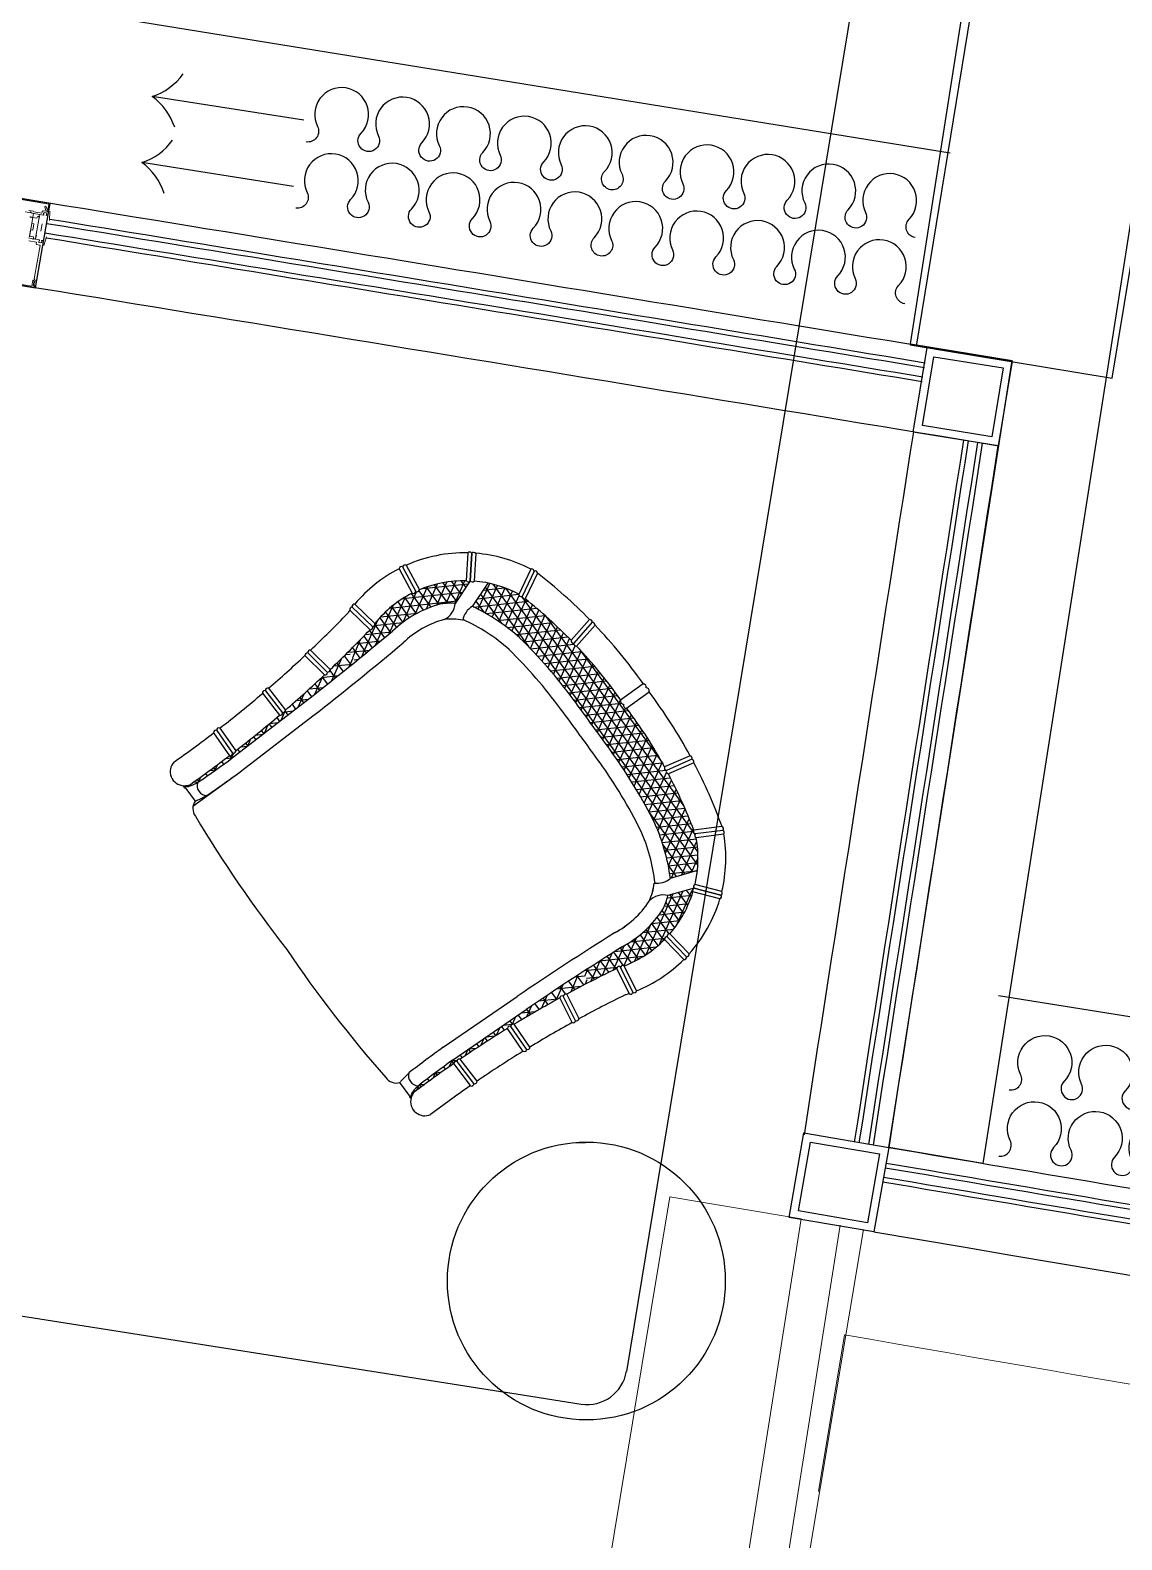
# Model space of a CAD drawing. Extents: x -678889171 to 586587, y -792238163 to 335485.
# Drawn here: x 38228 to 39603, y 25100 to 27002 of the extents above; entities that cross this region are included whole.
import ezdxf
from ezdxf.xclip import XClip

# ---------------------------------------------------------------- set-up
doc = ezdxf.new("R2010")
doc.units = 0
doc.header["$MEASUREMENT"] = 0
doc.header["$XCLIPFRAME"] = 2
doc.set_wipeout_variables(frame=1)
doc.layers.get('0').update_dxf_attribs({"color": 8})
for name, color, linetype in [('1', 8, 'Continuous'), ('9TH-FURN$0$XR-A-TYP-7-8-9-10$0$I-CLNG', 252, 'Continuous'), ('9TH-FURN$0$XR-A-TYP-7-8-9-10$0$I-FURN', 252, 'Continuous'), ('9TH-FURN$0$XR-A-TYP-7-8-9-10$0$I-FURN-CHAR', 252, 'Continuous'), ('9TH-FURN$0$XR-A-TYP-7-8-9-10$0$I-WIPEOUT', 252, 'Continuous'), ('9TH-FURN$0$XR-A-TYP-8-9-10$0$I-CLNG', 252, 'Continuous'), ('XR-A-9TH-FLOOR$0$A-SITE-PATT', 252, 'Continuous'), ('XR-A-9TH-FLOOR$0$A-WALL', 252, 'Continuous'), ('XR-A-TYP 00(OUTER)$0$A-GLAZ', 252, 'Continuous'), ('XR-A-TYP 00(OUTER)$0$A-SITE-PATT', 252, 'Continuous'), ('XR-A-TYP 00(OUTER)$0$A-WALL', 252, 'Continuous'), ('XR-A-TYP-4TH TO 10TH (OUTER)$0$A-DIM-IN', 252, 'Continuous'), ('XR-Typ32 7th to11Th$0$A-WALL', 252, 'Continuous')]:
    doc.layers.add(name, color=color, linetype=linetype)
for name, color, linetype, lineweight in [('XR-A-TYP 00(OUTER)$0$Main entrance$0$A-ELEV-GLAZ', 252, 'Continuous', 20), ('XR-A-TYP 00(OUTER)$0$xref units$0$A-ELEV-P1', 252, 'Continuous', 9), ('XR-A-TYP 00(OUTER)$0$xref units$0$A-FLOR-HRAL-P2', 252, 'Continuous', 20), ('XR-A-TYP 01(OUTER)$0$xref units$0$A-ELEV-P1', 252, 'Continuous', 9)]:
    doc.layers.add(name, color=color, linetype=linetype, lineweight=lineweight)

# ---------------------------------------------------------------- blocks, each defined once
blk = doc.blocks.new('9TH-FURN$0$XR-A-TYP-8-9-10$0$XREF_1BR$0$05BDRAPE')
for points in [[(-500, 0, 0.608416), (-485.7, 27.6, -0.608416), (-450, 96.6, -0.608416), (-414.3, 27.7, 1.932003), (-385.7, 27.7, -0.608416), (-350, 96.6, -0.608416), (-314.3, 27.7, 1.932003), (-285.7, 27.7, -0.608416), (-250, 96.6, -0.608416), (-214.3, 27.7, 1.932003), (-185.7, 27.7, -0.608416), (-150, 96.6, -0.608416), (-114.3, 27.7, 1.932003), (-85.7, 27.7, -0.608416), (-50, 96.6, -0.608416), (-14.3, 27.7, 0.608436), (0, 0, -0.608416)], [(0, 0, 0.608416), (14.3, 27.7, -0.608416), (50, 96.6, -0.608416), (85.7, 27.7, 1.932003), (114.3, 27.7, -0.608416), (150, 96.6, -0.608416), (185.7, 27.7, 1.932003), (214.3, 27.7, -0.608416), (250, 96.6, -0.608416), (285.7, 27.7, 1.932003), (314.3, 27.7, -0.608416), (350, 96.6, -0.608416), (385.7, 27.7, 1.932003), (414.3, 27.7, -0.608416), (450, 96.6, -0.608416), (485.7, 27.7, 0.608436), (500, 0, -0.608416)]]:
    blk.add_lwpolyline(points, format="xyb")
blk = doc.blocks.new('9TH-FURN$0$XR-A-TYP-8-9-10$0$XREF_1BR$0$GUEST T1')
blk.add_line((-974.1, -13.6), (-1214.4, -13.6))
for centre, start, end in [((-1258, 72.1), 296.9731, 333.1823), ((-1258, -99.3), 26.8177, 63.0269)]:
    blk.add_arc(centre, 96.2, start, end)
at = {"xscale": -0.9651072330830278, "yscale": 0.9651072330830278, "zscale": 0.9651072330830278}
blk.add_blockref('9TH-FURN$0$XR-A-TYP-8-9-10$0$XREF_1BR$0$05BDRAPE', (-482.6, -46.6), dxfattribs=at)
blk = doc.blocks.new('9TH-FURN$0$XR-A-TYP-8-9-10$0$XREF_1BR$0$GS-1')
at = {"xscale": -0.8044866682359963, "yscale": 0.8044866682359963, "zscale": 0.8044866682359963, "rotation": 90}
for p in [(-31.1, 38.2), (53.3, 38.2)]:
    blk.add_blockref('9TH-FURN$0$XR-A-TYP-8-9-10$0$XREF_1BR$0$GUEST T1', p, dxfattribs=at)
blk = doc.blocks.new('9TH-FURN$0$XR-A-TYP-7-8-9-10$0$XREF_1BR$0$05BDRAPE')
for points in [[(-500, 0, 0.608416), (-485.7, 27.6, -0.608416), (-450, 96.6, -0.608416), (-414.3, 27.7, 1.932003), (-385.7, 27.7, -0.608416), (-350, 96.6, -0.608416), (-314.3, 27.7, 1.932003), (-285.7, 27.7, -0.608416), (-250, 96.6, -0.608416), (-214.3, 27.7, 1.932003), (-185.7, 27.7, -0.608416), (-150, 96.6, -0.608416), (-114.3, 27.7, 1.932003), (-85.7, 27.7, -0.608416), (-50, 96.6, -0.608416), (-14.3, 27.7, 0.608436), (0, 0, -0.608416)], [(0, 0, 0.608416), (14.3, 27.7, -0.608416), (50, 96.6, -0.608416), (85.7, 27.7, 1.932003), (114.3, 27.7, -0.608416), (150, 96.6, -0.608416), (185.7, 27.7, 1.932003), (214.3, 27.7, -0.608416), (250, 96.6, -0.608416), (285.7, 27.7, 1.932003), (314.3, 27.7, -0.608416), (350, 96.6, -0.608416), (385.7, 27.7, 1.932003), (414.3, 27.7, -0.608416), (450, 96.6, -0.608416), (485.7, 27.7, 0.608436), (500, 0, -0.608416)]]:
    blk.add_lwpolyline(points, format="xyb")
blk = doc.blocks.new('9TH-FURN$0$XR-A-TYP-7-8-9-10$0$XREF_1BR$0$GUEST T1')
blk.add_line((-974.1, -13.6), (-1214.4, -13.6))
for centre, start, end in [((-1258, 72.1), 296.9731, 333.1823), ((-1258, -99.3), 26.8177, 63.0269)]:
    blk.add_arc(centre, 96.2, start, end)
at = {"xscale": -0.9651072330830278, "yscale": 0.9651072330830278, "zscale": 0.9651072330830278}
blk.add_blockref('9TH-FURN$0$XR-A-TYP-7-8-9-10$0$XREF_1BR$0$05BDRAPE', (-482.6, -46.6), dxfattribs=at)
blk = doc.blocks.new('9TH-FURN$0$XR-A-TYP-7-8-9-10$0$XREF_1BR$0$GS-1')
at = {"color": 8, "xscale": -0.8044866682359963, "yscale": 0.8044866682359963, "zscale": 0.8044866682359963, "rotation": 90}
for p in [(-31.1, 38.2), (53.3, 38.2)]:
    blk.add_blockref('9TH-FURN$0$XR-A-TYP-7-8-9-10$0$XREF_1BR$0$GUEST T1', p, dxfattribs=at)
blk = doc.blocks.new('9TH-FURN$0$XR-A-TYP-7-8-9-10$0$ch24')
for p, q in [((-111.6, 553.2), (-104.1, 518.9)), ((-106.7, 553.8), (-99.2, 519.5)), ((-101.8, 554.7), (-94.2, 520.2)), ((-6.5, 560.1), (-6.5, 524.7)), ((6.5, 560.1), (6.5, 524.7)), ((101.8, 554.7), (94.2, 520.2)), ((106.7, 553.8), (99.2, 519.5)), ((111.6, 553.2), (104.1, 518.9)), ((-202.1, 532.5), (-185.1, 501.6)), ((-197.4, 534.3), (-180.2, 503)), ((197.4, 534.3), (180.2, 503)), ((202.1, 532.5), (185.1, 501.6)), ((-206.6, 530.6), (-189.7, 499.6)), ((-164.6, 463.3), (-135.6, 513.5)), ((-150.9, 466.9), (-122.7, 515.9)), ((-137.9, 469.5), (-109.9, 518)), ((-104.3, 473.9), (-128, 514.9)), ((-125.3, 471.3), (-97.9, 518.8)), ((-93.4, 474.9), (-117.5, 516.8)), ((-112.9, 472.9), (-84.9, 521.3)), ((-82.3, 475.8), (-107, 518.4)), ((-100.5, 474.3), (-72.6, 522.6)), ((-71.2, 476.5), (-95.7, 518.9)), ((-89.4, 520.8), (89.4, 520.8)), ((-88.4, 475.4), (-60.5, 523.6)), ((-59.9, 477), (-85.5, 521.2)), ((-76.3, 476.2), (-48.5, 524.3)), ((-48.6, 477.3), (-74.6, 522.4)), ((-64.4, 476.8), (-36.7, 524.8)), ((-37.1, 477.4), (-63.6, 523.3)), ((-52.6, 477.2), (-25, 525.1)), ((-25.6, 477.5), (-52.5, 524.1)), ((-14, 477.5), (-41.3, 524.7)), ((-41, 477.4), (-13.4, 525.2)), ((-2.4, 477.4), (-29.9, 525)), ((-29.4, 477.5), (-2.8, 523.5)), ((9.1, 477.5), (-18.5, 525.2)), ((-17.8, 477.5), (9.7, 525.2)), ((20.6, 477.5), (-6.9, 525.1)), ((-6.3, 477.4), (21.2, 525.2)), ((5.2, 477.4), (32.7, 525)), ((32.2, 477.5), (5.4, 523.9)), ((43.8, 477.4), (16.2, 525.2)), ((16.8, 477.5), (44, 524.5)), ((55.4, 477.1), (27.8, 525.1)), ((28.3, 477.5), (55.2, 523.9)), ((67.3, 476.7), (39.5, 524.7)), ((39.8, 477.4), (66.2, 523.1)), ((51.3, 477.3), (77.2, 522.1)), ((79.2, 476), (51.4, 524.2)), ((62.6, 476.9), (88.1, 520.9)), ((91.3, 475.1), (63.4, 523.3)), ((73.9, 476.3), (98.6, 519.1)), ((103.5, 474), (75.6, 522.3)), ((85, 475.6), (109.5, 518)), ((115.8, 472.6), (87.9, 521)), ((96, 474.7), (120.1, 516.3)), ((128.3, 470.9), (101.1, 518.1)), ((106.9, 473.6), (130.5, 514.5)), ((141, 469), (113, 517.5)), ((154.2, 466.2), (125.8, 515.3)), ((206.6, 530.6), (189.7, 499.6)), ((-215.9, 454.4), (-189.8, 499.7)), ((-210.2, 444.3), (-175.6, 504.2)), ((-176.7, 459.3), (-197.7, 495.7)), ((-194.1, 452.3), (-162.1, 507.7)), ((-167, 462.5), (-188.3, 499.3)), ((-185.5, 500.8), (185.5, 500.8)), ((-157.2, 465.4), (-179, 503.3)), ((-178.9, 458.5), (-148.8, 510.7)), ((-147, 467.8), (-169, 505.9)), ((-136.5, 469.7), (-158.9, 508.4)), ((-125.9, 471.3), (-148.7, 510.7)), ((-148.5, 510.8), (148.5, 510.8)), ((-115.2, 472.6), (-138.4, 512.9)), ((117.7, 472.3), (140.9, 512.4)), ((128.5, 470.9), (151.2, 510.2)), ((168, 462.2), (138.8, 512.9)), ((139.1, 469.3), (161.3, 507.8)), ((149.5, 467.3), (171.4, 505.3)), ((182.5, 457.1), (151.9, 510)), ((159.5, 464.7), (181, 501.9)), ((197.8, 450.6), (165.3, 506.9)), ((169.4, 461.8), (191, 499.2)), ((212.5, 445), (178.9, 503.3)), ((179, 458.4), (199.8, 494.5)), ((217, 457.3), (193.5, 498)), ((-269.6, 478.6), (-242.5, 456.3)), ((-266.6, 482.5), (-239.3, 460.1)), ((-239.5, 460.3), (-266.4, 482.3)), ((-263.4, 486.3), (-236.3, 464.1)), ((-224.1, 476.7), (-211.9, 443.4)), ((-204.5, 447.3), (-222.3, 478.2)), ((-220.4, 466.6), (-206.9, 490.1)), ((-219.3, 480.8), (219.3, 480.8)), ((-195.4, 451.7), (-214.5, 484.7)), ((-186.2, 455.6), (-206.3, 490.5)), ((-205.8, 490.8), (205.8, 490.8)), ((188.4, 454.7), (208.3, 489.1)), ((197.6, 450.7), (216.4, 483.2)), ((206.6, 446.2), (223.9, 476.2)), ((221.5, 469.6), (211.5, 486.9)), ((224.1, 476.7), (211.9, 443.4)), ((263.4, 486.3), (236.3, 464.1)), ((266.6, 482.5), (239.3, 460.1)), ((239.5, 460.3), (266.4, 482.3)), ((269.6, 478.6), (242.5, 456.3)), ((-239.4, 460.3), (-227.7, 428.2)), ((-239.4, 459.9), (-239.3, 460.1)), ((-221.9, 470.8), (-129.2, 470.8)), ((-218.3, 460.8), (-172.3, 460.8)), ((129.2, 470.8), (221.9, 470.8)), ((172.3, 460.8), (218.3, 460.8)), ((239.4, 460.3), (227.7, 428.2)), ((239.1, 459.1), (238.8, 459.5)), ((239.4, 459.9), (239.3, 460.1)), ((263.1, 417.5), (240.3, 456.9)), ((-271.4, 378.3), (-233.5, 444)), ((-266.9, 406.1), (-237.9, 456.3)), ((-252.8, 440.8), (-232.3, 440.8)), ((-234.3, 419), (-249.8, 445.8)), ((-246.5, 450.8), (-235.9, 450.8)), ((-227.9, 427.9), (-243.5, 455)), ((-214.6, 450.8), (-197.3, 450.8)), ((197.3, 450.8), (214.6, 450.8)), ((229.4, 425.7), (244.9, 452.7)), ((232, 440.8), (252.5, 440.8)), ((270.6, 384.5), (234.3, 447.3)), ((235.6, 450.8), (246.2, 450.8)), ((235.6, 416.4), (251, 443.2)), ((-271.3, 358.4), (-229, 431.8)), ((-262.2, 420.8), (-233.1, 420.8)), ((-243.5, 394.9), (-260.6, 424.6)), ((-257.9, 430.8), (-228.6, 430.8)), ((-239.5, 408.1), (-255.5, 435.7)), ((228.3, 430.8), (257.6, 430.8)), ((271.3, 363.3), (229.9, 435)), ((232.8, 420.8), (261.9, 420.8)), ((240.4, 404.7), (256.6, 432.9)), ((244, 391), (261.6, 421.5)), ((-303.7, 401.8), (-269, 397)), ((-302.7, 406.6), (-268, 401.8)), ((-267.4, 400.8), (-241.9, 400.8)), ((-265.6, 410.8), (-238.6, 410.8)), ((-246.2, 379.6), (-265.1, 412.3)), ((238.3, 410.8), (265.3, 410.8)), ((241.6, 400.8), (267.1, 400.8)), ((246.4, 375.2), (265.8, 408.9)), ((302.7, 406.6), (268, 401.8)), ((303.7, 401.8), (269, 397)), ((-304.5, 396.9), (-269.9, 392)), ((-271.2, 380.8), (-246.1, 380.8)), ((-245.5, 338.4), (-271.1, 382.7)), ((-270.1, 390.8), (-244.4, 390.8)), ((-269.2, 342.1), (-245.8, 382.6)), ((-247.2, 361.4), (-268.1, 397.6)), ((244.1, 390.8), (269.8, 390.8)), ((269.6, 346.2), (244.2, 390.3)), ((245.8, 380.8), (270.9, 380.8)), ((246.8, 355.8), (268.3, 393.2)), ((304.5, 396.9), (269.9, 392)), ((-271.7, 370.8), (-247, 370.8)), ((-244.1, 315.9), (-271.6, 363.6)), ((244.8, 332.4), (271.1, 378)), ((246.7, 370.8), (271.4, 370.8)), ((266.5, 331.6), (246.9, 365.5)), ((-271.5, 360.8), (-247.2, 360.8)), ((-270.6, 350.8), (-246.7, 350.8)), ((-264.8, 329.7), (-247.2, 360.2)), ((-262.5, 313.7), (-245.8, 342.7)), ((243.4, 310), (271, 357.7)), ((262.9, 317.8), (246, 347.1)), ((246.4, 350.8), (270.3, 350.8)), ((246.9, 360.8), (271.2, 360.8)), ((-301.4, 325.6), (-266.8, 331.7)), ((-300.1, 320.7), (-265.5, 326.8)), ((-269, 340.8), (-245.7, 340.8)), ((-242.7, 293.6), (-268.4, 338)), ((-265.4, 330.8), (-245, 330.8)), ((-259.9, 298.3), (-244.6, 324.7)), ((242.1, 287.8), (262.8, 323.6)), ((260.3, 302.4), (244.6, 329.5)), ((244.7, 330.8), (265.1, 330.8)), ((245.4, 340.8), (268.7, 340.8)), ((264.6, 326.7), (264.9, 327.2)), ((300.1, 320.7), (265.5, 326.8)), ((301.4, 325.6), (266.8, 331.7)), ((-298.7, 315.9), (-264, 322)), ((-263.7, 320.8), (-244.4, 320.8)), ((-262, 310.8), (-243.7, 310.8)), ((-248.6, 283.8), (-261.1, 305.3)), ((-256.7, 283.8), (-243.5, 306.6)), ((243.4, 310.8), (261.7, 310.8)), ((257.7, 286.8), (243.5, 311.4)), ((244.1, 320.8), (263.4, 320.8)), ((298.7, 315.9), (264, 322)), ((-260.3, 300.8), (-243.2, 300.8)), ((-258.7, 290.8), (-242.6, 290.8)), ((-245.1, 283.8), (-242.5, 288.4)), ((242.3, 290.8), (258.4, 290.8)), ((247.9, 283.8), (242.4, 293.3)), ((242.9, 300.8), (260, 300.8)), ((251.4, 283.8), (259.5, 297.9)), ((-256.8, 278.6), (-253.8, 283.8)), ((-256.4, 276.3), (-241.8, 276.3)), ((-240.3, 245.5), (-255.8, 272.3)), ((-253.9, 258.3), (-241.9, 278.9)), ((-241.7, 273.1), (-247.8, 283.8)), ((240, 245.5), (255.5, 272.3)), ((241.4, 273.1), (247.5, 283.8)), ((256.1, 276.3), (241.5, 276.3)), ((253.6, 258.3), (241.6, 278.9)), ((256.5, 278.6), (253.5, 283.8)), ((-287.2, 246.3), (-253, 252)), ((-254.6, 263.6), (-241.2, 263.6)), ((-252, 250.9), (-240.6, 250.9)), ((-251.2, 237.5), (-240.8, 255.5)), ((251.7, 250.9), (240.3, 250.9)), ((250.9, 237.5), (240.5, 255.5)), ((254.3, 263.6), (240.9, 263.6)), ((287.2, 246.3), (253, 252)), ((-286.6, 241.4), (-252.4, 247)), ((-286, 236.4), (-251.7, 242.1)), ((-239.2, 218.2), (-251.3, 239.1)), ((-251.2, 238.2), (-240, 238.2)), ((-248.7, 216.4), (-239.8, 231.8)), ((238.9, 218.2), (251, 239.1)), ((248.4, 216.4), (239.5, 231.8)), ((250.9, 238.2), (239.7, 238.2)), ((286, 236.4), (251.7, 242.1)), ((286.6, 241.4), (252.4, 247)), ((-249.7, 225.5), (-239.5, 225.5)), ((-248.3, 212.8), (-239.1, 212.8)), ((248, 212.8), (238.8, 212.8)), ((249.4, 225.5), (239.2, 225.5)), ((-238.4, 191.3), (-247.7, 207.4)), ((-247, 200.1), (-238.6, 200.1)), ((-246.5, 194.8), (-238.9, 208)), ((-235.5, 86.6), (-238.6, 199.4)), ((-215.5, 87), (-218.6, 200.1)), ((215.6, 87), (218.6, 200.1)), ((235.5, 86.6), (238.6, 199.4)), ((238.1, 191.3), (247.4, 207.4)), ((246.7, 200.1), (238.3, 200.1)), ((246.2, 194.8), (238.6, 208)), ((-279.6, 175.4), (-244.5, 176.3)), ((-279.2, 170.4), (-244.4, 171.3)), ((-245.8, 187.4), (-238.3, 187.4)), ((-237.7, 164.6), (-244.9, 177.1)), ((-243.6, 174.5), (-238.2, 183.8)), ((-243.6, 174.7), (-237.9, 174.7)), ((237.4, 164.6), (244.6, 177.1)), ((243.3, 174.7), (237.6, 174.7)), ((243.3, 174.5), (237.9, 183.8)), ((245.5, 187.4), (238, 187.4)), ((279.2, 170.4), (244.4, 171.3)), ((279.6, 175.4), (244.5, 176.3)), ((-279.1, 165.4), (-244, 166.3)), ((-243.7, 162), (-237.6, 162)), ((-242.9, 150.3), (-237.5, 159.6)), ((242.6, 150.3), (237.2, 159.6)), ((243.4, 162), (237.3, 162)), ((279.1, 165.4), (244, 166.3)), ((-242.8, 149.3), (-237.2, 149.3)), ((-236.9, 137.9), (-242.7, 148)), ((-242, 136.6), (-236.9, 136.6)), ((-241.5, 127.2), (-236.9, 135.3)), ((236.6, 137.9), (242.4, 148)), ((241.7, 136.6), (236.6, 136.6)), ((241.2, 127.2), (236.6, 135.3)), ((242.5, 149.3), (236.9, 149.3)), ((-241.4, 123.9), (-236.5, 123.9)), ((-236.2, 111.3), (-241.2, 119.9)), ((235.9, 111.3), (240.9, 119.9)), ((241.1, 123.9), (236.2, 123.9)), ((-275.1, 96.3), (-240.2, 95.5)), ((-240.8, 111.2), (-236.2, 111.2)), ((-240.5, 103.6), (-236.2, 111)), ((-240.3, 98.5), (-235.9, 98.5)), ((240, 98.5), (235.6, 98.5)), ((240.5, 111.2), (235.9, 111.2)), ((240.2, 103.6), (235.9, 111)), ((275.1, 96.3), (240.2, 95.5)), ((-275, 91.3), (-240.1, 90.5)), ((-274.9, 86.3), (-239.9, 85.5)), ((-239.8, 79.4), (-235.5, 86.8)), ((-239.6, 85.8), (-235.5, 85.8)), ((-235.5, 84.7), (-239.3, 91.3)), ((-215.5, 10.7), (-215.5, 84)), ((235.2, 84.7), (239, 91.3)), ((239.5, 79.4), (235.2, 86.8)), ((239.3, 85.8), (235.2, 85.8)), ((274.9, 86.3), (239.9, 85.5)), ((275, 91.3), (240.1, 90.5)), ((-239.7, 73.1), (-235.5, 73.1)), ((-235.7, 59.5), (-239.6, 66.4)), ((-239.5, 54.5), (-235.6, 61.2)), ((-239.5, 60.4), (-235.7, 60.4)), ((239.4, 73.1), (235.2, 73.1)), ((239.2, 54.5), (235.3, 61.2)), ((235.4, 59.5), (239.3, 66.4)), ((239.2, 60.4), (235.4, 60.4)), ((-239.5, 47.7), (-235.8, 47.7)), ((-236.1, 35), (-239.5, 40.8)), ((239.2, 47.7), (235.5, 47.7)), ((235.8, 35), (239.2, 40.8)), ((-241, 18), (-241.6, 19.1)), ((-240.2, 22.3), (-238.4, 22.3)), ((-239.6, 28.9), (-236.1, 35)), ((-239.6, 35), (-236.1, 35)), ((239.3, 28.9), (235.8, 35)), ((239.3, 35), (235.8, 35)), ((239.9, 22.3), (238.1, 22.3)), ((240.7, 18), (241.3, 19.1)), ((-239, 16.7), (-219.2, 16.7)), ((239, 16.7), (219.2, 16.7))]:
    blk.add_line(p, q)
for centre, radius, start, end in [((-15.7, -94.7), 654.9, 98.4246, 106.124), ((-108.8, 551), 3.55, 52.878, 142.6553), ((-103.9, 551.7), 3.55, 52.878, 142.6553), ((-15.7, -94.7), 654.9, 89.1942, 97.5472), ((-7.7, 563.1), 3.24, 291.2919, 304.983), ((-3.1, 558.1), 3.62, 31.7831, 138.608), ((3.1, 558.1), 3.62, 41.392, 148.2169), ((7.7, 563.1), 3.24, 235.017, 248.7081), ((15.7, -94.7), 654.9, 82.4528, 90.8058), ((103.9, 551.7), 3.55, 37.3447, 127.122), ((108.8, 551), 3.55, 37.3447, 127.122), ((15.7, -94.7), 654.9, 73.876, 81.5754), ((-203.7, 529.9), 3.02, 53.9684, 167.8984), ((-199.1, 531.9), 3.02, 53.9684, 167.8984), ((199.1, 531.9), 3.02, 12.1016, 126.0316), ((203.7, 529.9), 3.02, 12.1016, 126.0316), ((-126.2, 369), 180.5, 116.4582, 139.4533), ((-15.7, -94.7), 619.9, 98.2008, 105.3887), ((-101.9, 521.3), 3.27, 227.3354, 327.6778), ((-96.9, 521.9), 3.27, 227.3354, 327.6778), ((-15.7, -94.7), 619.9, 89.1487, 97.2747), ((-3.4, 527.9), 4.48, 226.5355, 319.3822), ((3.4, 527.9), 4.48, 220.6178, 313.4645), ((15.7, -94.7), 619.9, 82.7253, 90.8513), ((96.9, 521.9), 3.27, 212.3222, 312.6646), ((101.9, 521.3), 3.27, 212.3222, 312.6646), ((15.7, -94.7), 619.9, 74.6113, 81.7992), ((126.2, 369), 180.5, 40.5467, 63.5418), ((-126.2, 369), 145.5, 115.9059, 139.1723), ((-188.3, 502.6), 3.31, 245.0989, 341.4938), ((-183.3, 504.6), 3.54, 239.1539, 332.098), ((183.3, 504.6), 3.54, 207.902, 300.8461), ((188.3, 502.6), 3.31, 198.5062, 294.9011), ((126.2, 369), 145.5, 40.8277, 64.0941), ((-126.2, 369), 180.5, 142.5996, 167.9629), ((-266.6, 479.4), 3.1, 89.7229, 193.9212), ((-263.1, 482.8), 3.47, 94.0786, 186.4192), ((-36.5, -173.6), 651, 90.5194, 99.5452), ((-21.2, -1861.2), 2338.7, 89.4806, 90.5194), ((21.2, -1861.2), 2338.7, 89.4806, 90.5194), ((36.5, -173.6), 651, 80.4548, 89.4806), ((263.1, 482.8), 3.47, 353.5808, 85.9214), ((266.6, 479.4), 3.1, 346.0788, 90.2771), ((126.2, 369), 180.5, 12.0371, 37.4004), ((-242.3, 459.4), 2.96, 266.3448, 17.8675), ((-239.3, 463.3), 3.06, 265.2711, 15.0425), ((-94, 228.7), 245, 101.8969, 118.7952), ((-36.5, -173.5), 631, 90.5194, 99.5074), ((-21.2, -1861.1), 2318.7, 89.4806, 90.5194), ((21.2, -1861.1), 2318.7, 89.4806, 90.5194), ((36.5, -173.5), 631, 80.4926, 89.4806), ((94, 228.7), 245, 61.2048, 78.1031), ((239.3, 463.3), 3.06, 164.9575, 274.7289), ((242.3, 459.4), 2.96, 162.1325, 273.6552), ((-126.2, 369), 145.5, 143.0708, 166.9664), ((-186.6, 441.3), 25.4, 175.3045, 224.6955), ((-93.9, 228.8), 225, 102, 119.6844), ((94, 228.8), 225, 60.3156, 78), ((186.6, 441.3), 25.4, 315.3045, 4.6955), ((126.2, 369), 145.5, 13.0336, 36.9292), ((-156.5, 370.1), 91.9, 140.816, 151.9483), ((-243.2, 409.5), 24.3, 349.6207, 50.3793), ((-156.5, 370.2), 71.9, 132.1201, 151.0891), ((156.5, 370.2), 71.9, 28.9109, 47.8799), ((156.5, 370.1), 71.9, 28.9109, 47.8799), ((243.2, 409.5), 24.3, 129.6207, 190.3793), ((156.5, 370.1), 91.9, 28.0517, 39.184), ((-302.3, 399), 3.13, 117.462, 223.1542), ((-301.3, 403.8), 3.13, 117.462, 220.9628), ((-270.4, 399.8), 3.13, 295.6799, 39.1807), ((-111.3, 363), 135.9, 158.2502, 188.1235), ((-111.3, 363.1), 115.9, 158.8062, 188.4693), ((111.3, 363.1), 115.9, 351.5307, 21.1938), ((111.3, 363), 115.9, 351.5307, 21.1938), ((111.3, 363), 135.9, 351.8765, 21.7498), ((270.4, 399.8), 3.13, 140.8193, 244.3201), ((301.3, 403.8), 3.13, 319.0372, 62.538), ((302.3, 399), 3.13, 316.8458, 62.538), ((-126.2, 369), 180.5, 171.1123, 193.9195), ((-126.2, 369), 145.5, 170.8757, 194.8579), ((-271.3, 394.8), 3.13, 297.0261, 42.7184), ((126.2, 369), 145.5, 345.1421, 9.1243), ((271.3, 394.8), 3.13, 137.2816, 242.9739), ((126.2, 369), 180.5, 346.0805, 8.8877), ((-4143, 75), 3906.3, 1.8246, 3.9448), ((-4142.9, 75.1), 3926.3, 1.8239, 3.9559), ((4143, 75.1), 3926.3, 176.0441, 178.1761), ((4143, 75), 3906.3, 176.0552, 178.1754), ((-299.1, 323.6), 3.04, 139.0948, 250.3364), ((-267.6, 328.8), 2.91, 316.0529, 75.6421), ((-265.8, 324.1), 2.76, 311.3167, 83.5137), ((265.8, 324.1), 2.76, 96.4863, 228.6833), ((267.6, 328.8), 2.91, 104.3579, 223.9471), ((299.1, 323.6), 3.04, 289.6636, 40.9052), ((-298, 318.7), 2.92, 136.8126, 255.8081), ((-126.2, 369), 180.5, 197.1087, 198.726), ((-1778.6, 50.6), 1504.2, 7.4745, 9.9687), ((-1783.6, 48.2), 1544.1, 7.5834, 10.2139), ((1783.6, 48.2), 1544.1, 169.7861, 172.4166), ((1778.6, 50.6), 1504.2, 170.0313, 172.5255), ((126.2, 369), 180.5, 341.274, 342.8913), ((298, 318.7), 2.92, 284.1919, 43.1874), ((-255.2, 249.2), 3.55, 322.7522, 52.2293), ((255.2, 249.2), 3.55, 127.7707, 217.2478), ((-284.8, 244.1), 3.29, 138.133, 236.6259), ((-284.8, 244.1), 3.29, 138.133, 236.6259), ((-284.1, 239.2), 3.29, 138.133, 236.6259), ((-284.1, 239.2), 3.29, 138.133, 236.6259), ((-1778.6, 50.6), 1504.2, 4.7569, 7.0943), ((-253.6, 244.4), 2.95, 309.5646, 65.0468), ((-1783.6, 48.2), 1544.1, 4.757, 7.2132), ((1783.6, 48.2), 1544.1, 172.7868, 175.243), ((253.6, 244.4), 2.95, 114.9532, 230.4354), ((1778.6, 50.6), 1504.2, 172.9057, 175.2431), ((284.1, 239.2), 3.29, 303.3741, 41.867), ((284.8, 244.1), 3.29, 303.3741, 41.867), ((-278.2, 173), 2.81, 121.4918, 247.8313), ((-246.7, 173.6), 3.27, 314.626, 54.7021), ((-245.8, 168.7), 2.99, 307.6714, 61.285), ((245.8, 168.7), 2.99, 118.715, 232.3286), ((246.7, 173.6), 3.27, 125.2979, 225.374), ((278.2, 173), 2.81, 292.1687, 58.5082), ((-278, 168), 2.71, 116.8822, 252.0593), ((-1778.6, 50.6), 1504.2, 1.739, 4.3754), ((-1783.6, 48.2), 1544.1, 1.755, 4.3854), ((1783.6, 48.2), 1544.1, 175.6146, 178.245), ((1778.6, 50.6), 1504.2, 175.6246, 178.261), ((278, 168), 2.71, 287.9407, 63.1178), ((-273.8, 93.8), 2.81, 118.6773, 244.61), ((-241.9, 93), 3.04, 305.8751, 57.4498), ((241.9, 93), 3.04, 122.5502, 234.1249), ((273.8, 93.8), 2.81, 295.39, 61.3227), ((-273.9, 88.8), 2.73, 114.7853, 248.1207), ((-1778.6, 50.6), 1504.2, 358.9888, 1.3576), ((-241.8, 88), 3.05, 306.4487, 56.504), ((-1783.6, 48.2), 1544.1, 359.1168, 1.3835), ((-2061.9, 82), 1826.4, 358.5066, 0.1445), ((-2061.9, 82.1), 1846.4, 358.4729, 0.1522), ((2061.9, 82.1), 1846.4, 179.8478, 181.5271), ((2061.9, 82), 1826.4, 179.8555, 181.4934), ((241.8, 88), 3.05, 123.496, 233.5513), ((1783.6, 48.2), 1544.1, 178.6165, 180.8832), ((1778.6, 50.6), 1504.2, 178.6424, 181.0112), ((273.9, 88.8), 2.73, 291.8793, 65.2147), ((-257.2, 27.9), 17.9, 191.1537, 321.0712), ((-257.2, 27.9), 17.9, 321.0712, 348.8478), ((-248.2, 25.2), 10.2, 299.9395, 347.3583), ((-375.3, 53.7), 140.5, 347.3583, 352.087), ((-226.1, 40.9), 12.9, 219.0505, 320.9495), ((-375.3, 53.8), 160.5, 347.3583, 352.4995), ((226.1, 40.9), 12.9, 219.0505, 320.9495), ((375.4, 53.8), 160.5, 187.5005, 192.6417), ((375.3, 53.7), 140.5, 187.913, 192.6417), ((248.2, 25.2), 10.2, 192.6417, 240.0605), ((257.2, 27.9), 17.9, 191.1522, 218.9288), ((257.2, 27.9), 17.9, 218.9288, 348.8463), ((-241.5, 17.8), 2.12, 210.6727, 317.8387), ((-239.2, 15.6), 1.06, 74.8253, 138.1627), ((-248.2, 25.3), 30.2, 343.6259, 347.3583), ((-204, 22), 16, 199.0128, 271.0858), ((-53.8, 1634.6), 1635.5, 264.7415, 271.8865), ((53.8, 1634.6), 1635.5, 268.1135, 275.2585), ((204.3, 21.8), 15.8, 268.073, 341.2628), ((248.2, 25.3), 30.2, 192.6417, 196.3741), ((239.2, 15.6), 1.06, 41.8373, 105.1747), ((241.5, 17.8), 2.12, 222.1613, 329.3273)]:
    blk.add_arc(centre, radius, start, end)
blk = doc.blocks.new('9TH-FURN$0$XR-A-TYP-7-8-9-10$0$A$C00AC6B19')
blk.add_wipeout([(30, 172.4), (64.6, 162.2), (64.6, 162.2), (91.4, 149.2), (91.4, 149.2), (123, 124.5), (141.2, 103.3), (158.2, 74.7), (166.5, 53.8), (174.2, 16.4), (174.7, -10.9), (171.2, -36.4), (166.3, -54.4), (160.7, -69.3), (152.9, -85.2), (152.9, -85.2), (139.3, -106), (116.1, -131), (98.7, -144.5), (64.1, -162.9), (38.6, -170.7), (22.5, -173.5), (-3.7, -175), (-21.2, -173.7), (-36.4, -171.2), (-67.5, -161.4), (-94.1, -147.6), (-119.9, -127.5), (-141.4, -103.2), (-157.2, -76.8), (-168.2, -48.3), (-173.6, -21.9), (-174.6, 11.2), (-174.6, 11.2), (-167.1, 52), (-156.2, 78.9), (-142.7, 101.3), (-117, 130.1), (-98.7, 144.5), (-73.6, 158.8), (-45.8, 168.9), (-1.8, 175), (36.4, 171.2)]).dxf.layer = '9TH-FURN$0$XR-A-TYP-7-8-9-10$0$I-WIPEOUT'
blk.add_circle((0, 0), 175)
blk = doc.blocks.new('XR-A-TYP 00(OUTER)$0$2nd floor towers$0$xref units$0$Sl-Dr-1500')
at = {"layer": 'XR-A-TYP 00(OUTER)$0$A-GLAZ'}
for p, q in [((2125, 7.9, 0), (2173.8, 7.9, 0)), ((2173.8, 7.9, 0), (2175, -100.1, 0)), ((475, -100.1, 0), (2175, -100.1, 0))]:
    blk.add_line(p, q, dxfattribs=at)
at = {"layer": 'XR-A-TYP 00(OUTER)$0$Main entrance$0$A-ELEV-GLAZ'}
for p, q in [((2170.6, 1.4, 0), (2172.3, 6.3, 0)), ((2171.5, 1.4, 0), (2170.6, 1.4, 0)), ((2172.1, -1.3, 0), (2172.1, 0.7, 0)), ((2172.3, 6.3, 0), (2173.5, 7.5, 0)), ((2173.8, 7.3, 0), (2174.5, -52)), ((2170.6, -2.8, 0), (2172.1, -1.3, 0)), ((2170.6, -2.8, 0), (2171.1, -45.5, 0)), ((2160.9, -52.5, 0), (2155, -52.6, 0)), ((2165.9, -48.9, 0), (2156.1, -49, 0)), ((2156.1, -54.4, 0), (2156.4, -79, 0)), ((2156.1, -55.2, 0), (2156.2, -63.2, 0)), ((2161.3, -55.2, 0), (2156.1, -55.2, 0)), ((2161.2, -52.2, 0), (2160.9, -52.5, 0)), ((2161.6, -52.5, 0), (2161.2, -52.2, 0)), ((2161.3, -53.8, 0), (2161.3, -55.2, 0)), ((2169, -52.4, 0), (2161.6, -52.5, 0)), ((2164.2, -80.3, 0), (2163.9, -53.8, 0)), ((2164.3, -52.5, 0), (2164.4, -57.8, 0)), ((2165.8, -46.4, 0), (2165.9, -48.9, 0)), ((2170.7, -45.9, 0), (2166.3, -46, 0)), ((2168.7, -50.3, 0), (2168.7, -50.5, 0)), ((2171.6, -49.2, 0), (2169.7, -49.3, 0)), ((2174.1, -52.4), (2172.3, -52.4, 0)), ((2172.6, -50.5, 0), (2172.6, -50.3, 0)), ((2177.4, -57.6, 0), (2175.7, -46.2)), ((2156.2, -63.2, 0), (2158.9, -63.1, 0)), ((2156.3, -71.1, 0), (2156.4, -79, 0)), ((2159, -71.1, 0), (2156.3, -71.1, 0)), ((2158.9, -63.1, 0), (2159, -71.1, 0)), ((2169.1, -63.7, 0), (2169.2, -72.9, 0)), ((2145.7, -84.4, 0), (2154, -84.4, 0)), ((2156.2, -87, 0), (2150.2, -87, 0)), ((2152.6, -84.4, 0), (2152.7, -87, 0)), ((2153.1, -79.4, 0), (2152.7, -79.1, 0)), ((2153.4, -79.1, 0), (2153.1, -79.4, 0)), ((2154.9, -79.1, 0), (2153.4, -79.1, 0)), ((2154, -84.4, 0), (2154.3, -84, 0)), ((2154.3, -84, 0), (2154.6, -84.3, 0)), ((2154.6, -84.3, 0), (2169.4, -84.2, 0)), ((2155.2, -79.4, 0), (2154.9, -79.1, 0)), ((2156.4, -79, 0), (2155.1, -79.1, 0)), ((2156.5, -84.3, 0), (2155.1, -84.3, 0)), ((2155.5, -79, 0), (2155.2, -79.4, 0)), ((2156.4, -79, 0), (2155.5, -79, 0)), ((2156.7, -86.4, 0), (2156.2, -87, 0)), ((2156.4, -79, 0), (2161.5, -79, 0)), ((2156.5, -84.3, 0), (2156.4, -79, 0)), ((2166.9, -86.3, 0), (2156.7, -86.4, 0)), ((2161.5, -79, 0), (2161.6, -80.3, 0)), ((2164.7, -84.2, 0), (2164.6, -78.9, 0)), ((2167, -87.9, 0), (2166.9, -86.3, 0)), ((2170.6, -89.2, 0), (2168.2, -89.2, 0)), ((2169, -86.1, 0), (2169, -86.3, 0)), ((2169.4, -94.3, 0), (2170.7, -92, 0)), ((2170.1, -87.4, 0), (2172, -87.3, 0)), ((2170.7, -92, 0), (2170.6, -89.2, 0)), ((2173.1, -91.2, 0), (2170.9, -95.1, 0)), ((2172.7, -84.1, 0), (2174.4, -84.1)), ((2173, -86.3, 0), (2173, -86, 0)), ((2173.2, -89.4, 0), (2173.6, -89.3, 0)), ((2173.8, -91, 0), (2173.2, -91, 0)), ((2174.2, -89.1), (2173.4, -89.1, 0)), ((2173.9, -98.7), (2173.8, -91, 0)), ((2174.8, -84.5), (2174.9, -88.5)), ((2174.9, -90.6), (2175, -100)), ((2177.7, -78.8, 0), (2176.2, -90.2, 0)), ((2175, -100), (2125, -100.5, 0)), ((2126, -99.3, 0), (2173.9, -98.7))]:
    blk.add_line(p, q, dxfattribs=at)
at = {"layer": 'XR-A-TYP 00(OUTER)$0$Main entrance$0$A-ELEV-GLAZ', "elevation": 0}
blk.add_lwpolyline([(2173.2, 8, -0.668179), (2173.3, 7.6), (2171.6, 5.9), (2170.5, 5.8), (2170.6, 1.4), (2171.3, 1.4), (2169.9, -1.1, -0.767327), (2169.3, -0.9), (2169.2, 6.7), (2128.4, 6.2), (2128.5, -1.4, -0.767327), (2127.9, -1.5), (2126.5, 0.9), (2127.2, 0.9), (2127.1, 5.4), (2126.1, 5.4), (2124.3, 7.1, -0.668179), (2124.5, 7.5)], format="xyb", close=True, dxfattribs=at)
at = {"layer": 'XR-A-TYP 00(OUTER)$0$Main entrance$0$A-ELEV-GLAZ'}
for centre, radius, start, end in [((2171.5, 0.7, 0), 0.635, 0.6287, 90.6287), ((2173.6, 7.3, 0), 0.211, 0.6287, 135.6287), ((2162.6, -53.8, 0), 1.32, 0.6287, 180.6287), ((2166.3, -46.4, 0), 0.423, 90.6287, 180.6287), ((2169.7, -50.3, 0), 1.06, 90.6287, 180.6287), ((2170.6, -50.5, 0), 1.91, 180.6287, 225.8184), ((2169, -52.1, 0), 0.318, 270.6287, 45.8184), ((2170.7, -45.5, 0), 0.423, 270.6287, 0.6287), ((2171.6, -50.3, 0), 1.06, 0.6287, 90.6287), ((2172.3, -52.1, 0), 0.318, 135.439, 270.6287), ((2170.7, -50.5, 0), 1.91, 315.439, 0.6287), ((2174, -52), 0.423, 270.6287, 0.6287), ((2162.9, -80.3, 0), 1.32, 180.6287, 0.6287), ((2168.2, -87.9, 0), 1.27, 180.6287, 270.6287), ((2171, -86.1, 0), 1.91, 135.439, 180.6287), ((2170.1, -86.3, 0), 1.06, 180.6287, 270.6287), ((2170.2, -94.7, 0), 0.847, 150.6287, 330.6287), ((2169.4, -84.5, 0), 0.318, 315.439, 90.6287), ((2172, -86.3, 0), 1.06, 270.6287, 0.6287), ((2172.7, -84.5, 0), 0.318, 90.6287, 225.8184), ((2171.1, -86.1, 0), 1.91, 0.6287, 45.8184), ((2173.4, -90.2, 0), 1.06, 90.6287, 251.9658), ((2173.2, -90.2, 0), 0.847, 90.6287, 270.6287), ((2173.6, -90.6, 0), 1.27, 0.6287, 90.6287), ((2174.2, -88.5), 0.635, 270.6287, 0.6287), ((2174.4, -84.6), 0.423, 0.6287, 90.6287)]:
    blk.add_arc(centre, radius, start, end, dxfattribs=at)
blk = doc.blocks.new('XR-A-TYP 00(OUTER)$0$corner1')
at = {"layer": 'XR-A-TYP 00(OUTER)$0$A-GLAZ'}
for points in [[(67874.9, 8251.7), (67981.1, 8229.8), (67958.8, 8124.2), (67852.6, 8146)], [(67882.6, 8239.9), (67969.2, 8222.1), (67951.1, 8136), (67864.5, 8153.8)]]:
    blk.add_lwpolyline(points, close=True, dxfattribs=at)
blk = doc.blocks.new('XR-A-TYP 00(OUTER)')
at = {"layer": 'XR-A-TYP 00(OUTER)$0$A-GLAZ'}
for centre, radius, start, end in [((-57840.6, -592618.9), 613898.3, 80.6150714, 80.7514027), ((-59400.1, -602339.6), 623717.2, 80.6292278, 80.7321833), ((-59542.1, -603226.7), 624621.6, 80.6296224, 80.732175), ((-59399, -602332.9), 623698.4, 80.629225, 80.7321924), ((-59539.2, -603208.3), 624579, 80.6296146, 80.732196), ((-57009.3, -587434.3), 608539.5, 80.612612, 80.7636329), ((1762543.6, -255047.5), 1741154.8, 171.145086, 171.1745714), ((1763230.4, -255154.6), 1741785.9, 171.1451023, 171.174545), ((1763230.4, -255154.6), 1741779.9, 171.145104, 171.1745438), ((1763230.4, -255154.6), 1741767.9, 171.1451074, 171.1745414), ((1763230.4, -255154.6), 1741761.9, 171.1451091, 171.1745402), ((1764305.6, -255324), 1742830.4, 171.1450534, 171.1744564), ((333220.3, 1730418.1), 1742830.4, 260.3846453, 260.4231078), ((333040.9, 1729344.5), 1741767.9, 260.3845603, 260.4230431), ((333040.9, 1729344.5), 1741761.9, 260.3845615, 260.4230451), ((333040.9, 1729344.5), 1741785.9, 260.3845567, 260.4230368), ((333040.9, 1729344.5), 1741779.9, 260.3845579, 260.4230389), ((332925.2, 1728659.1), 1741154.8, 260.3845303, 260.507394)]:
    blk.add_arc(centre, radius, start, end, dxfattribs=at)
at = {"layer": 'XR-A-TYP 00(OUTER)$0$A-WALL'}
for q in [(42277.8, 13978.6), (42265.7, 13063.5)]:
    blk.add_line((42137.5, 13084.6), q, dxfattribs=at)
blk.add_lwpolyline([(42529.6, 13971.1), (42228.5, 12052.1), (42110.2, 12072.2), (42265.7, 13063.5)], dxfattribs=at)
at = {"layer": 'XR-A-TYP 00(OUTER)$0$xref units$0$A-ELEV-P1'}
for p, q in [((41729.7, 11376.8), (41834.4, 12009.8)), ((41999.6, 11982.4), (41834.4, 12009.8)), ((41930.4, 11086.7), (42078.2, 11968.8))]:
    blk.add_line(p, q, dxfattribs=at)
for radius, start, end in [(595990.2, 80.6280981, 81.403549), (595740.2, 80.6045077, 81.4280256)]:
    blk.add_arc((-55322.6, -576658.2), radius, start, end, dxfattribs=at)
at = {"layer": 'XR-A-TYP 00(OUTER)$0$xref units$0$A-FLOR-HRAL-P2'}
for p, q in [((41894.7, 11315.8), (41999.6, 11982.4)), ((41936.3, 11258.3), (42048.9, 11974.2))]:
    blk.add_line(p, q, dxfattribs=at)
for radius, start, end in [(595956.9, 80.6114868, 81.4151114), (595906.9, 80.6066419, 81.4199577)]:
    blk.add_arc((-55322.6, -576658.2), radius, start, end, dxfattribs=at)
at = {"layer": 'XR-A-TYP 00(OUTER)$0$A-GLAZ', "xscale": -0.9999999999999972, "zscale": -0.9999999999999972, "rotation": 170.8032608766217}
blk.add_blockref('XR-A-TYP 00(OUTER)$0$2nd floor towers$0$xref units$0$Sl-Dr-1500', (38890.6, 13510.3, 0), dxfattribs=at)
at = {"layer": 'XR-A-TYP 00(OUTER)$0$A-SITE-PATT'}
for p, rotation in [((-25287.4, 1848.7), 2.522459268823666), ((-25556.1, 1563.6), 1.92480480053691)]:
    blk.add_blockref('XR-A-TYP 00(OUTER)$0$corner1', p, dxfattribs=dict(at, rotation=rotation))
blk = doc.blocks.new('XR-A-TYP-4TH TO 10TH (OUTER)')
at = {"layer": 'XR-A-TYP-4TH TO 10TH (OUTER)$0$A-DIM-IN'}
ref = blk.add_blockref('XR-A-TYP 00(OUTER)', (0, 0), dxfattribs=at)
XClip(ref).set_block_clipping_path([(19908.0302680896, -24395.0039034439), (141486.3941120692, 77630.6383366612)])
blk = doc.blocks.new('XR-A-TYP 01(OUTER)')
at = {"layer": 'XR-A-TYP 01(OUTER)$0$xref units$0$A-ELEV-P1'}
blk.add_line((42021.7, 11638.8), (42054.4, 11836.1), dxfattribs=at)
blk.add_arc((177273.3, 791846.9), 791644.5, 260.1652209, 260.4683904, dxfattribs=at)
blk = doc.blocks.new('XR-Typ32 7th to11Th')
at = {"layer": 'XR-Typ32 7th to11Th$0$A-WALL'}
for p, q in [((42144.9, 13081.7), (43804.9, 23181.6, 0)), ((42391.6, 13041.1), (44051.1, 23137.9)), ((42137.2, 13083), (42391.6, 13041.1))]:
    blk.add_line(p, q, dxfattribs=at)

msp = doc.modelspace()

# ---------------------------------------------------------------- linework, layer by layer
at = {"layer": '9TH-FURN$0$XR-A-TYP-7-8-9-10$0$I-CLNG', "elevation": 0}
msp.add_lwpolyline([(39387, 26846.8), (35461.6, 27482.7)], dxfattribs=at)
at = {"layer": '9TH-FURN$0$XR-A-TYP-8-9-10$0$I-CLNG'}
msp.add_line((43456.5, 25146.2, 0), (39447.9, 25785.3, 0), dxfattribs=at)

# ---------------------------------------------------------------- block references
at = {"layer": '9TH-FURN$0$XR-A-TYP-7-8-9-10$0$I-CLNG', "extrusion": (-7.29071e-09, -4.71432e-08, 1), "xscale": -1, "rotation": 81.08110738426316}
msp.add_blockref('9TH-FURN$0$XR-A-TYP-7-8-9-10$0$XREF_1BR$0$GS-1', (39381.7, 26740.9, 0), dxfattribs=at)
at = {"layer": '9TH-FURN$0$XR-A-TYP-7-8-9-10$0$I-FURN-CHAR', "rotation": 306.0624885719444}
msp.add_blockref('9TH-FURN$0$XR-A-TYP-7-8-9-10$0$ch24', (38551.4, 25843.5, 0), dxfattribs=at)
at = {"layer": '9TH-FURN$0$XR-A-TYP-8-9-10$0$I-CLNG', "extrusion": (-7.5939e-09, -4.70953e-08, 1), "rotation": 260.9678981268274}
msp.add_blockref('9TH-FURN$0$XR-A-TYP-8-9-10$0$XREF_1BR$0$GS-1', (39424.8, 25679.1, 0), dxfattribs=at)

# ---------------------------------------------------------------- next in the draw order: block references
at = {"layer": '9TH-FURN$0$XR-A-TYP-7-8-9-10$0$I-FURN', "rotation": 351.0624885719445}
msp.add_blockref('9TH-FURN$0$XR-A-TYP-7-8-9-10$0$A$C00AC6B19', (38928.8, 25426, 0), dxfattribs=at)

# ---------------------------------------------------------------- next in the draw order: linework, layer by layer
at = {"layer": '1', "color": 4}
msp.add_line((35184.3, 25859.1), (38922.2, 25271), dxfattribs=at)
msp.add_arc((38930, 25320.4), 50, 261.0578, 350.6324, dxfattribs=at)

# ---------------------------------------------------------------- next in the draw order: block references
at = {"layer": 'XR-A-9TH-FLOOR$0$A-SITE-PATT'}
for name in ['XR-A-TYP-4TH TO 10TH (OUTER)', 'XR-A-TYP 01(OUTER)']:
    msp.add_blockref(name, (-2800.4, 13522.1), dxfattribs=at)

# ---------------------------------------------------------------- next in the draw order: block references
at = {"layer": 'XR-A-9TH-FLOOR$0$A-WALL'}
msp.add_blockref('XR-Typ32 7th to11Th', (-2800.4, 13522.1), dxfattribs=at)

# ---------------------------------------------------------------- next in the draw order: linework, layer by layer
at = {"layer": '1', "color": 4}
msp.add_line((39270.8, 27078.8), (38979.3, 25312.2), dxfattribs=at)

doc.saveas('drawing.dxf')
